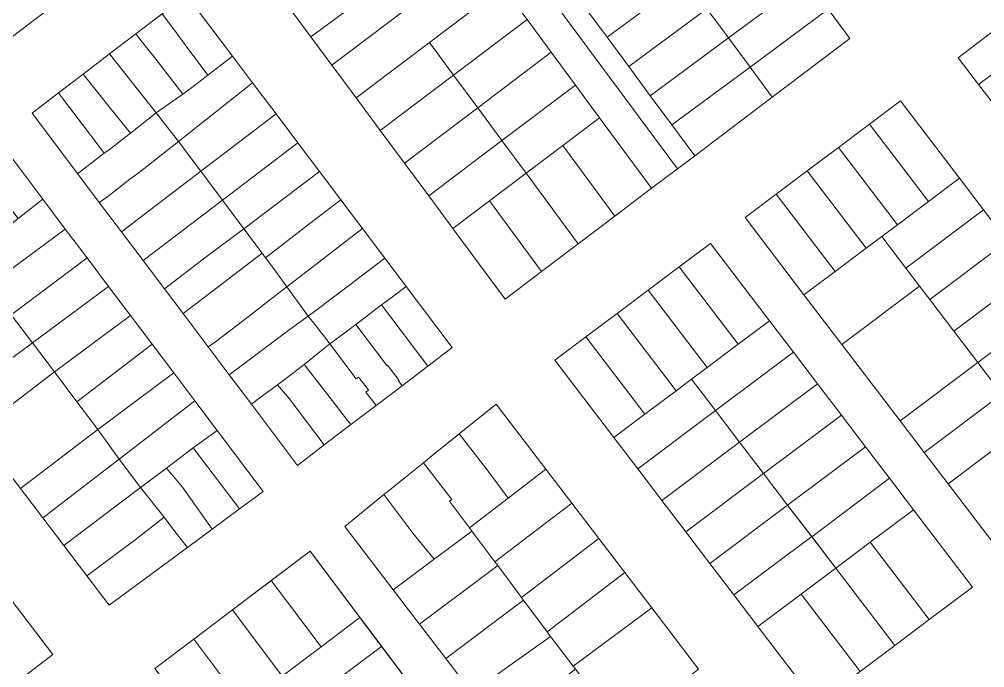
# Model space of a CAD drawing. Header units: metres. Extents: x 3873 to 16340, y -5213 to 3289.
# Drawn here: x 4727.4 to 4995.6, y 1018.1 to 1198.2 of the extents above; entities that cross this region are included whole.
import ezdxf

# ---------------------------------------------------------------- set-up
doc = ezdxf.new("R2010")
doc.units = ezdxf.units.M
doc.layers.add('CONTEXTO-MANZANAS', color=8, linetype='Continuous', lineweight=0, plot=False)
doc.layers.add('CONTEXTO-PARCELAS', color=9, linetype='Continuous', lineweight=0, plot=False)

msp = doc.modelspace()

# ---------------------------------------------------------------- linework, layer by layer
at = {"layer": 'CONTEXTO-MANZANAS'}
for points in [[(4773.94, 1204.82), (4786.66, 1187.95), (4792.25, 1180.54), (4798.78, 1171.88), (4804.81, 1163.88), (4810.85, 1155.88), (4816.78, 1148.01), (4822.78, 1140.04), (4828.97, 1131.82), (4834.91, 1123.98), (4847.69, 1107.01), (4840.91, 1101.85), (4833.75, 1096.42), (4826.6, 1090.95), (4819.56, 1085.6), (4812.16, 1079.95), (4804.72, 1074.29), (4791.91, 1091.29), (4785.75, 1099.45), (4779.91, 1107.2), (4772.91, 1116.48), (4767.78, 1123.29), (4761.81, 1131.2), (4755.81, 1139.17), (4749.66, 1147.32), (4743.63, 1155.32), (4730.97, 1172.1), (4738.35, 1177.76), (4745.16, 1182.95), (4752.5, 1188.54), (4759.85, 1194.13), (4767.1, 1199.66)], [(5001.16, 1170.59), (4993.86, 1180.11), (4988.22, 1187.48), (5010.45, 1204.5)], [(4738.24, 1203.02), (4722.87, 1191.32), (4714.92, 1185.26), (4706.96, 1179.2), (4690.68, 1166.81), (4682.72, 1160.75), (4666.81, 1148.63), (4660.75, 1156.59), (4654.88, 1164.68), (4647.22, 1175.01), (4638.75, 1186.38), (4629.32, 1199.07)], [(4952.12, 1200.94), (4958.13, 1192.82), (4936.58, 1176.55), (4915.03, 1160.28), (4910.25, 1156.67), (4903.07, 1151.24), (4892.87, 1143.53), (4882.69, 1135.85), (4872.52, 1128.16), (4862.35, 1120.48), (4847.87, 1140.04), (4841.15, 1149.12), (4834.43, 1158.21), (4827.71, 1167.29), (4820.98, 1176.38), (4814.27, 1185.45), (4808.44, 1193.33), (4802.62, 1201.2)], [(4972.22, 1175.49), (4988.59, 1154.02), (4995.26, 1145.27), (5001.93, 1136.53), (5008.6, 1127.78), (5015.27, 1119.03), (5021.94, 1110.28), (5028.62, 1101.53), (5044.99, 1080.06), (5032.98, 1071.06), (5023.38, 1063.86), (5013.78, 1056.66), (5001.78, 1047.67), (4985.41, 1069.14), (4978.74, 1077.88), (4972.07, 1086.63), (4955.87, 1107.89), (4945.38, 1121.64), (4929.01, 1143.11), (4937.65, 1149.59), (4946.29, 1156.07), (4954.94, 1162.54), (4963.58, 1169.02), (4972.22, 1175.49)], [(4721.41, 1164.85), (4733.94, 1148.23), (4740.22, 1139.92), (4746.25, 1131.92), (4752.25, 1123.95), (4758.28, 1115.95), (4764.31, 1107.98), (4770.35, 1099.98), (4776.19, 1092.23), (4782.38, 1084.01), (4795.16, 1067.04), (4788.63, 1062.23), (4781, 1056.57), (4774.16, 1051.51), (4752.44, 1035.48), (4746.22, 1043.6), (4739.81, 1052.04), (4733.97, 1059.7), (4727.75, 1067.88), (4715.63, 1083.79)], [(4948.97, 1008.08), (4932.6, 1029.55), (4925.92, 1038.31), (4919.23, 1047.08), (4912.57, 1055.83), (4905.9, 1064.57), (4899.23, 1073.32), (4892.56, 1082.07), (4876.19, 1103.54), (4884.83, 1110.02), (4893.48, 1116.49), (4902.12, 1122.97), (4910.76, 1129.44), (4919.4, 1135.92)], [(4919.4, 1135.92), (4935.77, 1114.45), (4942.44, 1105.7), (4949.11, 1096.95), (4955.78, 1088.21), (4962.44, 1079.48), (4969.12, 1070.71), (4975.81, 1061.94), (4992.18, 1040.47), (4980.18, 1031.47), (4970.58, 1024.27), (4960.97, 1017.07)], [(4662.32, 1119.06), (4678.12, 1098.41), (4685.26, 1089.08), (4692.4, 1079.74), (4699.53, 1070.41), (4706.67, 1061.08), (4713.81, 1051.75), (4720.95, 1042.42), (4736.75, 1021.76), (4726.03, 1013.56), (4715.31, 1005.36), (4704.58, 997.16), (4693.86, 988.95), (4678.06, 1009.6), (4670.4, 1019.63), (4662.72, 1029.66), (4651.42, 1044.43), (4643.75, 1054.46), (4635.84, 1064.81), (4619.43, 1086.25), (4630.15, 1094.45), (4640.87, 1102.65), (4651.6, 1110.86), (4662.32, 1119.06)], [(4853.16, 1011.17), (4845.88, 1020.7), (4838.6, 1030.23), (4831.31, 1039.76), (4817.88, 1057.35), (4828.69, 1066.17), (4829.81, 1067.07), (4834.61, 1070.94), (4839.69, 1075.04), (4842.04, 1076.93), (4849.03, 1082.57), (4849.6, 1083.01), (4859.88, 1091.32)], [(4859.88, 1091.32), (4873.69, 1073.23), (4880.88, 1063.82), (4888.41, 1053.98), (4895.6, 1044.54), (4903.1, 1034.73), (4916.1, 1017.73)], [(4822.21, 941.94), (4816.2, 949.93), (4810.19, 957.92), (4804.17, 965.91), (4798.16, 973.9), (4792.15, 981.89), (4786.14, 989.88), (4780.13, 997.88), (4765.1, 1017.85), (4775.87, 1025.99), (4786.64, 1034.13), (4808.19, 1050.42), (4880.35, 954.51), (4858.79, 938.22), (4852.41, 933.4), (4846.03, 928.58), (4837.25, 921.95), (4822.21, 941.94)]]:
    msp.add_lwpolyline(points, dxfattribs=at)
at = {"layer": 'CONTEXTO-PARCELAS'}
for points in [[(4722.87, 1191.32), (4684.78, 1241.32), (4700.69, 1253.45), (4700.97, 1253.07), (4710.1, 1240.82), (4718.81, 1229.1), (4738.24, 1203.02), (4722.87, 1191.32)], [(4722.87, 1191.32), (4684.78, 1241.32), (4700.69, 1253.45), (4700.97, 1253.07), (4710.1, 1240.82), (4718.81, 1229.1), (4738.24, 1203.02), (4722.87, 1191.32)], [(4866.96, 1225.25), (4872.66, 1217.53), (4878.67, 1209.42), (4884.68, 1201.3), (4890.68, 1193.18), (4896.69, 1185.06), (4902.7, 1176.94), (4908.71, 1168.82), (4915.03, 1160.28), (4910.25, 1156.67), (4862.15, 1221.63), (4866.96, 1225.25)], [(4866.96, 1225.25), (4872.66, 1217.53), (4878.67, 1209.42), (4884.68, 1201.3), (4890.68, 1193.18), (4896.69, 1185.06), (4902.7, 1176.94), (4908.71, 1168.82), (4915.03, 1160.28), (4910.25, 1156.67), (4862.15, 1221.63), (4866.96, 1225.25)], [(4903.07, 1151.24), (4888.62, 1170.82), (4881.91, 1179.91), (4875.2, 1189), (4868.49, 1198.09), (4861.78, 1207.18), (4854.97, 1216.21), (4862.15, 1221.63), (4910.25, 1156.67), (4903.07, 1151.24)], [(4903.07, 1151.24), (4888.62, 1170.82), (4881.91, 1179.91), (4875.2, 1189), (4868.49, 1198.09), (4861.78, 1207.18), (4854.97, 1216.21), (4862.15, 1221.63), (4910.25, 1156.67), (4903.07, 1151.24)], [(4912.39, 1209.24), (4890.68, 1193.18), (4884.68, 1201.3), (4906.38, 1217.36), (4912.39, 1209.24)], [(4912.39, 1209.24), (4890.68, 1193.18), (4884.68, 1201.3), (4906.38, 1217.36), (4912.39, 1209.24)], [(4828.95, 1208.48), (4808.44, 1193.33), (4802.62, 1201.2), (4823.29, 1216.13), (4828.95, 1208.48)], [(4828.95, 1208.48), (4808.44, 1193.33), (4802.62, 1201.2), (4823.29, 1216.13), (4828.95, 1208.48)], [(4814.27, 1185.45), (4834.61, 1200.83), (4854.97, 1216.21), (4861.78, 1207.18), (4841.33, 1191.74), (4820.98, 1176.38), (4814.27, 1185.45)], [(4814.27, 1185.45), (4834.61, 1200.83), (4854.97, 1216.21), (4861.78, 1207.18), (4841.33, 1191.74), (4820.98, 1176.38), (4814.27, 1185.45)], [(4946.11, 1209.06), (4924.4, 1193), (4918.4, 1201.12), (4940.1, 1217.18), (4946.11, 1209.06)], [(4946.11, 1209.06), (4924.4, 1193), (4918.4, 1201.12), (4940.1, 1217.18), (4946.11, 1209.06)], [(4814.27, 1185.45), (4808.44, 1193.33), (4828.95, 1208.48), (4834.61, 1200.83), (4814.27, 1185.45)], [(4814.27, 1185.45), (4808.44, 1193.33), (4828.95, 1208.48), (4834.61, 1200.83), (4814.27, 1185.45)], [(4868.49, 1198.09), (4848.06, 1182.66), (4841.33, 1191.74), (4861.78, 1207.18), (4868.49, 1198.09)], [(4868.49, 1198.09), (4848.06, 1182.66), (4841.33, 1191.74), (4861.78, 1207.18), (4868.49, 1198.09)], [(4918.4, 1201.12), (4896.69, 1185.06), (4890.68, 1193.18), (4912.39, 1209.24), (4918.4, 1201.12)], [(4918.4, 1201.12), (4896.69, 1185.06), (4890.68, 1193.18), (4912.39, 1209.24), (4918.4, 1201.12)], [(4952.12, 1200.94), (4930.41, 1184.88), (4924.4, 1193), (4946.11, 1209.06), (4952.12, 1200.94)], [(4952.12, 1200.94), (4930.41, 1184.88), (4924.4, 1193), (4946.11, 1209.06), (4952.12, 1200.94)], [(4773.25, 1191.48), (4771.53, 1193.76), (4768.85, 1197.35), (4767.1, 1199.66), (4773.94, 1204.82), (4786.66, 1187.95), (4779.81, 1182.67), (4773.25, 1191.48)], [(4773.25, 1191.48), (4771.53, 1193.76), (4768.85, 1197.35), (4767.1, 1199.66), (4773.94, 1204.82), (4786.66, 1187.95), (4779.81, 1182.67), (4773.25, 1191.48)], [(4988.22, 1187.48), (5010.45, 1204.5), (5016.32, 1196.85), (4993.86, 1180.11), (4988.22, 1187.48)], [(4988.22, 1187.48), (5010.45, 1204.5), (5016.32, 1196.85), (4993.86, 1180.11), (4988.22, 1187.48)], [(4767.1, 1199.66), (4768.85, 1197.35), (4771.53, 1193.76), (4773.25, 1191.48), (4779.81, 1182.67), (4776.44, 1180.04), (4772.85, 1177.35), (4764.41, 1188.29), (4761.19, 1192.29), (4759.85, 1194.13), (4767.1, 1199.66)], [(4767.1, 1199.66), (4768.85, 1197.35), (4771.53, 1193.76), (4773.25, 1191.48), (4779.81, 1182.67), (4776.44, 1180.04), (4772.85, 1177.35), (4764.41, 1188.29), (4761.19, 1192.29), (4759.85, 1194.13), (4767.1, 1199.66)], [(4767.1, 1199.66), (4768.85, 1197.35), (4771.53, 1193.76), (4773.25, 1191.48), (4779.81, 1182.67), (4776.44, 1180.04), (4772.85, 1177.35), (4764.41, 1188.29), (4761.19, 1192.29), (4759.85, 1194.13), (4767.1, 1199.66)], [(4924.4, 1193), (4902.7, 1176.94), (4896.69, 1185.06), (4918.4, 1201.12), (4924.4, 1193)], [(4924.4, 1193), (4902.7, 1176.94), (4896.69, 1185.06), (4918.4, 1201.12), (4924.4, 1193)], [(4958.12, 1192.82), (4936.58, 1176.55), (4930.41, 1184.88), (4952.12, 1200.94), (4958.12, 1192.82)], [(4958.12, 1192.82), (4936.58, 1176.55), (4930.41, 1184.88), (4952.12, 1200.94), (4958.12, 1192.82)], [(4875.2, 1189), (4854.78, 1173.58), (4848.06, 1182.66), (4868.49, 1198.09), (4875.2, 1189)], [(4875.2, 1189), (4854.78, 1173.58), (4848.06, 1182.66), (4868.49, 1198.09), (4875.2, 1189)], [(4993.86, 1180.11), (5016.32, 1196.85), (5023.61, 1187.32), (5001.16, 1170.59), (4993.86, 1180.11)], [(4993.86, 1180.11), (5016.32, 1196.85), (5023.61, 1187.32), (5001.16, 1170.59), (4993.86, 1180.11)], [(4765.44, 1172.17), (4752.5, 1188.54), (4759.85, 1194.13), (4761.19, 1192.29), (4764.41, 1188.29), (4772.85, 1177.35), (4765.44, 1172.17)], [(4765.44, 1172.17), (4752.5, 1188.54), (4759.85, 1194.13), (4761.19, 1192.29), (4764.41, 1188.29), (4772.85, 1177.35), (4765.44, 1172.17)], [(4765.44, 1172.17), (4752.5, 1188.54), (4759.85, 1194.13), (4761.19, 1192.29), (4764.41, 1188.29), (4772.85, 1177.35), (4765.44, 1172.17)], [(4820.98, 1176.38), (4841.33, 1191.74), (4848.06, 1182.66), (4827.71, 1167.29), (4820.98, 1176.38)], [(4820.98, 1176.38), (4841.33, 1191.74), (4848.06, 1182.66), (4827.71, 1167.29), (4820.98, 1176.38)], [(4930.41, 1184.88), (4908.71, 1168.82), (4902.7, 1176.94), (4924.4, 1193), (4930.41, 1184.88)], [(4930.41, 1184.88), (4908.71, 1168.82), (4902.7, 1176.94), (4924.4, 1193), (4930.41, 1184.88)], [(4752.5, 1188.54), (4765.44, 1172.17), (4758.28, 1166.54), (4752.06, 1174.35), (4745.16, 1182.95), (4752.5, 1188.54)], [(4752.5, 1188.54), (4765.44, 1172.17), (4758.28, 1166.54), (4752.06, 1174.35), (4745.16, 1182.95), (4752.5, 1188.54)], [(4776.44, 1180.04), (4779.81, 1182.67), (4786.66, 1187.95), (4792.25, 1180.54), (4771.66, 1164.26), (4765.44, 1172.17), (4772.85, 1177.35), (4776.44, 1180.04)], [(4776.44, 1180.04), (4779.81, 1182.67), (4786.66, 1187.95), (4792.25, 1180.54), (4771.66, 1164.26), (4765.44, 1172.17), (4772.85, 1177.35), (4776.44, 1180.04)], [(4881.91, 1179.91), (4861.5, 1164.49), (4854.78, 1173.58), (4875.2, 1189), (4881.91, 1179.91)], [(4881.91, 1179.91), (4861.5, 1164.49), (4854.78, 1173.58), (4875.2, 1189), (4881.91, 1179.91)], [(4740.19, 1175.29), (4738.35, 1177.76), (4745.16, 1182.95), (4752.06, 1174.35), (4758.28, 1166.54), (4754.72, 1163.79), (4752.78, 1162.23), (4751.03, 1161.01), (4749.91, 1162.48), (4745.03, 1168.92), (4740.19, 1175.29)], [(4740.19, 1175.29), (4738.35, 1177.76), (4745.16, 1182.95), (4752.06, 1174.35), (4758.28, 1166.54), (4754.72, 1163.79), (4752.78, 1162.23), (4751.03, 1161.01), (4749.91, 1162.48), (4745.03, 1168.92), (4740.19, 1175.29)], [(4740.19, 1175.29), (4738.35, 1177.76), (4745.16, 1182.95), (4752.06, 1174.35), (4758.28, 1166.54), (4754.72, 1163.79), (4752.78, 1162.23), (4751.03, 1161.01), (4749.91, 1162.48), (4745.03, 1168.92), (4740.19, 1175.29)], [(4827.71, 1167.29), (4848.06, 1182.66), (4854.78, 1173.58), (4834.43, 1158.21), (4827.71, 1167.29)], [(4827.71, 1167.29), (4848.06, 1182.66), (4854.78, 1173.58), (4834.43, 1158.21), (4827.71, 1167.29)], [(4936.58, 1176.55), (4915.03, 1160.28), (4908.71, 1168.82), (4930.41, 1184.88), (4936.58, 1176.55)], [(4936.58, 1176.55), (4915.03, 1160.28), (4908.71, 1168.82), (4930.41, 1184.88), (4936.58, 1176.55)], [(4777.88, 1155.95), (4771.66, 1164.26), (4792.25, 1180.54), (4798.78, 1171.88), (4777.88, 1155.95)], [(4777.88, 1155.95), (4771.66, 1164.26), (4792.25, 1180.54), (4798.78, 1171.88), (4777.88, 1155.95)], [(4777.88, 1155.95), (4771.66, 1164.26), (4792.25, 1180.54), (4798.78, 1171.88), (4777.88, 1155.95)], [(4888.62, 1170.82), (4878.39, 1163.09), (4868.22, 1155.41), (4861.5, 1164.49), (4881.91, 1179.91), (4888.62, 1170.82)], [(4888.62, 1170.82), (4878.39, 1163.09), (4868.22, 1155.41), (4861.5, 1164.49), (4881.91, 1179.91), (4888.62, 1170.82)], [(4730.97, 1172.1), (4738.35, 1177.76), (4740.19, 1175.29), (4745.03, 1168.92), (4749.91, 1162.48), (4751.03, 1161.01), (4750.28, 1160.48), (4744.03, 1155.6), (4743.63, 1155.32), (4730.97, 1172.1)], [(4730.97, 1172.1), (4738.35, 1177.76), (4740.19, 1175.29), (4745.03, 1168.92), (4749.91, 1162.48), (4751.03, 1161.01), (4750.28, 1160.48), (4744.03, 1155.6), (4743.63, 1155.32), (4730.97, 1172.1)], [(4972.22, 1175.49), (4988.59, 1154.02), (4979.95, 1147.55), (4963.58, 1169.02), (4972.22, 1175.49)], [(4972.22, 1175.49), (4988.59, 1154.02), (4979.95, 1147.55), (4963.58, 1169.02), (4972.22, 1175.49)], [(4743.63, 1155.32), (4744.03, 1155.6), (4750.28, 1160.48), (4751.03, 1161.01), (4752.78, 1162.23), (4754.72, 1163.79), (4758.28, 1166.54), (4765.44, 1172.17), (4771.66, 1164.26), (4765.1, 1159.04), (4760.72, 1155.6), (4758.1, 1153.76), (4752.03, 1148.98), (4749.66, 1147.32), (4743.63, 1155.32)], [(4743.63, 1155.32), (4744.03, 1155.6), (4750.28, 1160.48), (4751.03, 1161.01), (4752.78, 1162.23), (4754.72, 1163.79), (4758.28, 1166.54), (4765.44, 1172.17), (4771.66, 1164.26), (4765.1, 1159.04), (4760.72, 1155.6), (4758.1, 1153.76), (4752.03, 1148.98), (4749.66, 1147.32), (4743.63, 1155.32)], [(4743.63, 1155.32), (4744.03, 1155.6), (4750.28, 1160.48), (4751.03, 1161.01), (4752.78, 1162.23), (4754.72, 1163.79), (4758.28, 1166.54), (4765.44, 1172.17), (4771.66, 1164.26), (4765.1, 1159.04), (4760.72, 1155.6), (4758.1, 1153.76), (4752.03, 1148.98), (4749.66, 1147.32), (4743.63, 1155.32)], [(4777.88, 1155.95), (4798.78, 1171.88), (4804.81, 1163.88), (4783.85, 1147.95), (4777.88, 1155.95)], [(4777.88, 1155.95), (4798.78, 1171.88), (4804.81, 1163.88), (4783.85, 1147.95), (4777.88, 1155.95)], [(4834.43, 1158.21), (4854.78, 1173.58), (4861.5, 1164.49), (4841.15, 1149.12), (4834.43, 1158.21)], [(4834.43, 1158.21), (4854.78, 1173.58), (4861.5, 1164.49), (4841.15, 1149.12), (4834.43, 1158.21)], [(4892.87, 1143.53), (4878.39, 1163.09), (4888.62, 1170.82), (4903.07, 1151.24), (4892.87, 1143.53)], [(4892.87, 1143.53), (4878.39, 1163.09), (4888.62, 1170.82), (4903.07, 1151.24), (4892.87, 1143.53)], [(4963.58, 1169.02), (4979.95, 1147.55), (4971.31, 1141.07), (4954.94, 1162.54), (4963.58, 1169.02)], [(4963.58, 1169.02), (4979.95, 1147.55), (4971.31, 1141.07), (4954.94, 1162.54), (4963.58, 1169.02)], [(4727.13, 1142.88), (4714.35, 1159.63), (4721.41, 1164.85), (4733.94, 1148.23), (4727.13, 1142.88)], [(4727.13, 1142.88), (4714.35, 1159.63), (4721.41, 1164.85), (4733.94, 1148.23), (4727.13, 1142.88)], [(4749.66, 1147.32), (4752.03, 1148.98), (4758.1, 1153.76), (4760.72, 1155.6), (4765.1, 1159.04), (4771.66, 1164.26), (4777.88, 1155.95), (4755.81, 1139.17), (4749.66, 1147.32)], [(4749.66, 1147.32), (4752.03, 1148.98), (4758.1, 1153.76), (4760.72, 1155.6), (4765.1, 1159.04), (4771.66, 1164.26), (4777.88, 1155.95), (4755.81, 1139.17), (4749.66, 1147.32)], [(4749.66, 1147.32), (4752.03, 1148.98), (4758.1, 1153.76), (4760.72, 1155.6), (4765.1, 1159.04), (4771.66, 1164.26), (4777.88, 1155.95), (4755.81, 1139.17), (4749.66, 1147.32)], [(4783.85, 1147.95), (4804.81, 1163.88), (4810.85, 1155.88), (4789.81, 1139.98), (4783.85, 1147.95)], [(4783.85, 1147.95), (4804.81, 1163.88), (4810.85, 1155.88), (4789.81, 1139.98), (4783.85, 1147.95)], [(4841.15, 1149.12), (4861.5, 1164.49), (4868.22, 1155.41), (4858.04, 1147.72), (4847.87, 1140.04), (4841.15, 1149.12)], [(4841.15, 1149.12), (4861.5, 1164.49), (4868.22, 1155.41), (4858.04, 1147.72), (4847.87, 1140.04), (4841.15, 1149.12)], [(4882.69, 1135.85), (4868.22, 1155.41), (4878.39, 1163.09), (4892.87, 1143.53), (4882.69, 1135.85)], [(4882.69, 1135.85), (4868.22, 1155.41), (4878.39, 1163.09), (4892.87, 1143.53), (4882.69, 1135.85)], [(4954.94, 1162.54), (4971.31, 1141.07), (4966.99, 1137.83), (4962.66, 1134.59), (4946.29, 1156.07), (4954.94, 1162.54)], [(4954.94, 1162.54), (4971.31, 1141.07), (4966.99, 1137.83), (4962.66, 1134.59), (4946.29, 1156.07), (4954.94, 1162.54)], [(4755.81, 1139.17), (4777.88, 1155.95), (4783.85, 1147.95), (4761.81, 1131.2), (4755.81, 1139.17)], [(4755.81, 1139.17), (4777.88, 1155.95), (4783.85, 1147.95), (4761.81, 1131.2), (4755.81, 1139.17)], [(4795.85, 1131.95), (4794.88, 1133.23), (4789.81, 1139.98), (4810.85, 1155.88), (4816.78, 1148.01), (4806.53, 1140.29), (4795.85, 1131.95)], [(4795.85, 1131.95), (4794.88, 1133.23), (4789.81, 1139.98), (4810.85, 1155.88), (4816.78, 1148.01), (4806.53, 1140.29), (4795.85, 1131.95)], [(4795.85, 1131.95), (4794.88, 1133.23), (4789.81, 1139.98), (4810.85, 1155.88), (4816.78, 1148.01), (4806.53, 1140.29), (4795.85, 1131.95)], [(4946.29, 1156.07), (4962.66, 1134.59), (4954.02, 1128.12), (4937.65, 1149.59), (4946.29, 1156.07)], [(4946.29, 1156.07), (4962.66, 1134.59), (4954.02, 1128.12), (4937.65, 1149.59), (4946.29, 1156.07)], [(4872.52, 1128.16), (4858.04, 1147.72), (4868.22, 1155.41), (4882.69, 1135.85), (4872.52, 1128.16)], [(4872.52, 1128.16), (4858.04, 1147.72), (4868.22, 1155.41), (4882.69, 1135.85), (4872.52, 1128.16)], [(4995.26, 1145.27), (4973.65, 1129.08), (4966.99, 1137.83), (4971.31, 1141.07), (4979.95, 1147.55), (4988.59, 1154.02), (4995.26, 1145.27)], [(4995.26, 1145.27), (4973.65, 1129.08), (4966.99, 1137.83), (4971.31, 1141.07), (4979.95, 1147.55), (4988.59, 1154.02), (4995.26, 1145.27)], [(4995.26, 1145.27), (4973.65, 1129.08), (4966.99, 1137.83), (4971.31, 1141.07), (4979.95, 1147.55), (4988.59, 1154.02), (4995.26, 1145.27)], [(4718.97, 1124.2), (4712.76, 1132.04), (4720.03, 1137.35), (4727.13, 1142.88), (4733.94, 1148.23), (4740.22, 1139.92), (4718.97, 1124.2)], [(4718.97, 1124.2), (4712.76, 1132.04), (4720.03, 1137.35), (4727.13, 1142.88), (4733.94, 1148.23), (4740.22, 1139.92), (4718.97, 1124.2)], [(4767.78, 1123.29), (4761.81, 1131.2), (4783.85, 1147.95), (4789.81, 1139.98), (4779.38, 1132.17), (4767.78, 1123.29)], [(4767.78, 1123.29), (4761.81, 1131.2), (4783.85, 1147.95), (4789.81, 1139.98), (4779.38, 1132.17), (4767.78, 1123.29)], [(4798.72, 1128.1), (4795.85, 1131.95), (4806.53, 1140.29), (4816.78, 1148.01), (4822.78, 1140.04), (4801.75, 1123.85), (4798.72, 1128.1)], [(4798.72, 1128.1), (4795.85, 1131.95), (4806.53, 1140.29), (4816.78, 1148.01), (4822.78, 1140.04), (4801.75, 1123.85), (4798.72, 1128.1)], [(4798.72, 1128.1), (4795.85, 1131.95), (4806.53, 1140.29), (4816.78, 1148.01), (4822.78, 1140.04), (4801.75, 1123.85), (4798.72, 1128.1)], [(4847.87, 1140.04), (4858.04, 1147.72), (4872.52, 1128.16), (4862.35, 1120.48), (4847.87, 1140.04)], [(4847.87, 1140.04), (4858.04, 1147.72), (4872.52, 1128.16), (4862.35, 1120.48), (4847.87, 1140.04)], [(4937.65, 1149.59), (4954.02, 1128.12), (4945.38, 1121.64), (4929.01, 1143.11), (4937.65, 1149.59)], [(4937.65, 1149.59), (4954.02, 1128.12), (4945.38, 1121.64), (4929.01, 1143.11), (4937.65, 1149.59)], [(5001.93, 1136.53), (4980.32, 1120.34), (4977.47, 1124.07), (4973.65, 1129.08), (4995.26, 1145.27), (5001.93, 1136.53)], [(5001.93, 1136.53), (4980.32, 1120.34), (4977.47, 1124.07), (4973.65, 1129.08), (4995.26, 1145.27), (5001.93, 1136.53)], [(5001.93, 1136.53), (4980.32, 1120.34), (4977.47, 1124.07), (4973.65, 1129.08), (4995.26, 1145.27), (5001.93, 1136.53)], [(4718.97, 1124.2), (4740.22, 1139.92), (4746.25, 1131.92), (4725.22, 1116.1), (4718.97, 1124.2)], [(4718.97, 1124.2), (4740.22, 1139.92), (4746.25, 1131.92), (4725.22, 1116.1), (4718.97, 1124.2)], [(4767.78, 1123.29), (4779.38, 1132.17), (4789.81, 1139.98), (4794.88, 1133.23), (4776.38, 1119.1), (4772.91, 1116.48), (4767.78, 1123.29)], [(4767.78, 1123.29), (4779.38, 1132.17), (4789.81, 1139.98), (4794.88, 1133.23), (4776.38, 1119.1), (4772.91, 1116.48), (4767.78, 1123.29)], [(4828.97, 1131.82), (4818.85, 1124.13), (4809.81, 1117.32), (4807.66, 1115.76), (4801.75, 1123.85), (4822.78, 1140.04), (4828.97, 1131.82)], [(4828.97, 1131.82), (4818.85, 1124.13), (4809.81, 1117.32), (4807.66, 1115.76), (4801.75, 1123.85), (4822.78, 1140.04), (4828.97, 1131.82)], [(4828.97, 1131.82), (4818.85, 1124.13), (4809.81, 1117.32), (4807.66, 1115.76), (4801.75, 1123.85), (4822.78, 1140.04), (4828.97, 1131.82)], [(4945.38, 1121.64), (4954.02, 1128.12), (4962.66, 1134.59), (4966.99, 1137.83), (4973.65, 1129.08), (4977.47, 1124.07), (4955.87, 1107.89), (4945.38, 1121.64)], [(4945.38, 1121.64), (4954.02, 1128.12), (4962.66, 1134.59), (4966.99, 1137.83), (4973.65, 1129.08), (4977.47, 1124.07), (4955.87, 1107.89), (4945.38, 1121.64)], [(4945.38, 1121.64), (4954.02, 1128.12), (4962.66, 1134.59), (4966.99, 1137.83), (4973.65, 1129.08), (4977.47, 1124.07), (4955.87, 1107.89), (4945.38, 1121.64)], [(4919.4, 1135.92), (4935.77, 1114.45), (4927.13, 1107.97), (4910.76, 1129.44), (4919.4, 1135.92)], [(4919.4, 1135.92), (4935.77, 1114.45), (4927.13, 1107.97), (4910.76, 1129.44), (4919.4, 1135.92)], [(4919.4, 1135.92), (4935.77, 1114.45), (4927.13, 1107.97), (4910.76, 1129.44), (4919.4, 1135.92)], [(5008.6, 1127.78), (4986.99, 1111.59), (4980.32, 1120.34), (5001.93, 1136.53), (5008.6, 1127.78)], [(5008.6, 1127.78), (4986.99, 1111.59), (4980.32, 1120.34), (5001.93, 1136.53), (5008.6, 1127.78)], [(5008.6, 1127.78), (4986.99, 1111.59), (4980.32, 1120.34), (5001.93, 1136.53), (5008.6, 1127.78)], [(4725.22, 1116.1), (4746.25, 1131.92), (4752.25, 1123.95), (4731.1, 1108.29), (4725.22, 1116.1)], [(4725.22, 1116.1), (4746.25, 1131.92), (4752.25, 1123.95), (4731.1, 1108.29), (4725.22, 1116.1)], [(4776.38, 1119.1), (4794.88, 1133.23), (4795.85, 1131.95), (4798.72, 1128.1), (4801.75, 1123.85), (4796.94, 1120.13), (4792.22, 1116.51), (4781.91, 1108.63), (4779.91, 1107.2), (4772.91, 1116.48), (4776.38, 1119.1)], [(4776.38, 1119.1), (4794.88, 1133.23), (4795.85, 1131.95), (4798.72, 1128.1), (4801.75, 1123.85), (4796.94, 1120.13), (4792.22, 1116.51), (4781.91, 1108.63), (4779.91, 1107.2), (4772.91, 1116.48), (4776.38, 1119.1)], [(4776.38, 1119.1), (4794.88, 1133.23), (4795.85, 1131.95), (4798.72, 1128.1), (4801.75, 1123.85), (4796.94, 1120.13), (4792.22, 1116.51), (4781.91, 1108.63), (4779.91, 1107.2), (4772.91, 1116.48), (4776.38, 1119.1)], [(4834.91, 1123.98), (4831.13, 1121.13), (4828.06, 1118.85), (4822.38, 1114.54), (4820.88, 1113.42), (4818.19, 1111.38), (4813.69, 1108.01), (4811.97, 1110.35), (4811.5, 1110.95), (4810, 1112.85), (4809.6, 1113.35), (4807.66, 1115.76), (4809.81, 1117.32), (4818.85, 1124.13), (4828.97, 1131.82), (4834.91, 1123.98)], [(4834.91, 1123.98), (4831.13, 1121.13), (4828.06, 1118.85), (4822.38, 1114.54), (4820.88, 1113.42), (4818.19, 1111.38), (4813.69, 1108.01), (4811.97, 1110.35), (4811.5, 1110.95), (4810, 1112.85), (4809.6, 1113.35), (4807.66, 1115.76), (4809.81, 1117.32), (4818.85, 1124.13), (4828.97, 1131.82), (4834.91, 1123.98)], [(4834.91, 1123.98), (4831.13, 1121.13), (4828.06, 1118.85), (4822.38, 1114.54), (4820.88, 1113.42), (4818.19, 1111.38), (4813.69, 1108.01), (4811.97, 1110.35), (4811.5, 1110.95), (4810, 1112.85), (4809.6, 1113.35), (4807.66, 1115.76), (4809.81, 1117.32), (4818.85, 1124.13), (4828.97, 1131.82), (4834.91, 1123.98)], [(4910.76, 1129.44), (4927.13, 1107.97), (4918.49, 1101.5), (4902.12, 1122.97), (4910.76, 1129.44)], [(4910.76, 1129.44), (4927.13, 1107.97), (4918.49, 1101.5), (4902.12, 1122.97), (4910.76, 1129.44)], [(5015.27, 1119.03), (4993.66, 1102.84), (4986.99, 1111.59), (5008.6, 1127.78), (5015.27, 1119.03)], [(5015.27, 1119.03), (4993.66, 1102.84), (4986.99, 1111.59), (5008.6, 1127.78), (5015.27, 1119.03)], [(4737.2, 1100.23), (4731.1, 1108.29), (4752.25, 1123.95), (4758.28, 1115.95), (4737.2, 1100.23)], [(4737.2, 1100.23), (4731.1, 1108.29), (4752.25, 1123.95), (4758.28, 1115.95), (4737.2, 1100.23)], [(4785.75, 1099.45), (4779.91, 1107.2), (4781.91, 1108.63), (4792.22, 1116.51), (4796.94, 1120.13), (4801.75, 1123.85), (4807.66, 1115.76), (4804.41, 1113.42), (4797.97, 1108.6), (4785.75, 1099.45)], [(4785.75, 1099.45), (4779.91, 1107.2), (4781.91, 1108.63), (4792.22, 1116.51), (4796.94, 1120.13), (4801.75, 1123.85), (4807.66, 1115.76), (4804.41, 1113.42), (4797.97, 1108.6), (4785.75, 1099.45)], [(4785.75, 1099.45), (4779.91, 1107.2), (4781.91, 1108.63), (4792.22, 1116.51), (4796.94, 1120.13), (4801.75, 1123.85), (4807.66, 1115.76), (4804.41, 1113.42), (4797.97, 1108.6), (4785.75, 1099.45)], [(4840.91, 1101.85), (4828.06, 1118.85), (4831.13, 1121.13), (4834.91, 1123.98), (4847.69, 1107.01), (4840.91, 1101.85)], [(4840.91, 1101.85), (4828.06, 1118.85), (4831.13, 1121.13), (4834.91, 1123.98), (4847.69, 1107.01), (4840.91, 1101.85)], [(4955.87, 1107.89), (4977.47, 1124.07), (4980.32, 1120.34), (4986.99, 1111.59), (4993.66, 1102.84), (4972.07, 1086.63), (4955.87, 1107.89)], [(4955.87, 1107.89), (4977.47, 1124.07), (4980.32, 1120.34), (4986.99, 1111.59), (4993.66, 1102.84), (4972.07, 1086.63), (4955.87, 1107.89)], [(4955.87, 1107.89), (4977.47, 1124.07), (4980.32, 1120.34), (4986.99, 1111.59), (4993.66, 1102.84), (4972.07, 1086.63), (4955.87, 1107.89)], [(4902.12, 1122.97), (4918.49, 1101.5), (4914.17, 1098.26), (4909.84, 1095.02), (4893.48, 1116.49), (4902.12, 1122.97)], [(4902.12, 1122.97), (4918.49, 1101.5), (4914.17, 1098.26), (4909.84, 1095.02), (4893.48, 1116.49), (4902.12, 1122.97)], [(4902.12, 1122.97), (4918.49, 1101.5), (4914.17, 1098.26), (4909.84, 1095.02), (4893.48, 1116.49), (4902.12, 1122.97)], [(4820.88, 1113.42), (4822.38, 1114.54), (4828.06, 1118.85), (4840.91, 1101.85), (4833.75, 1096.42), (4832.78, 1097.73), (4832.97, 1097.88), (4829.72, 1102.13), (4829.53, 1101.98), (4820.88, 1113.42)], [(4820.88, 1113.42), (4822.38, 1114.54), (4828.06, 1118.85), (4840.91, 1101.85), (4833.75, 1096.42), (4832.78, 1097.73), (4832.97, 1097.88), (4829.72, 1102.13), (4829.53, 1101.98), (4820.88, 1113.42)], [(4820.88, 1113.42), (4822.38, 1114.54), (4828.06, 1118.85), (4840.91, 1101.85), (4833.75, 1096.42), (4832.78, 1097.73), (4832.97, 1097.88), (4829.72, 1102.13), (4829.53, 1101.98), (4820.88, 1113.42)], [(5021.94, 1110.28), (5000.34, 1094.09), (4993.66, 1102.84), (5015.27, 1119.03), (5021.94, 1110.28)], [(5021.94, 1110.28), (5000.34, 1094.09), (4993.66, 1102.84), (5015.27, 1119.03), (5021.94, 1110.28)], [(4709.25, 1092.13), (4703.56, 1099.57), (4725.22, 1116.1), (4731.1, 1108.29), (4709.25, 1092.13)], [(4709.25, 1092.13), (4703.56, 1099.57), (4725.22, 1116.1), (4731.1, 1108.29), (4709.25, 1092.13)], [(4737.2, 1100.23), (4758.28, 1115.95), (4764.31, 1107.98), (4743.42, 1091.96), (4737.2, 1100.23)], [(4737.2, 1100.23), (4758.28, 1115.95), (4764.31, 1107.98), (4743.42, 1091.96), (4737.2, 1100.23)], [(4785.75, 1099.45), (4797.97, 1108.6), (4804.41, 1113.42), (4807.66, 1115.76), (4809.6, 1113.35), (4810, 1112.85), (4811.5, 1110.95), (4811.97, 1110.35), (4813.69, 1108.01), (4811.38, 1106.23), (4810.91, 1105.85), (4806.56, 1102.35), (4804.1, 1100.38), (4799.16, 1096.7), (4793.6, 1092.54), (4791.91, 1091.29), (4785.75, 1099.45)], [(4785.75, 1099.45), (4797.97, 1108.6), (4804.41, 1113.42), (4807.66, 1115.76), (4809.6, 1113.35), (4810, 1112.85), (4811.5, 1110.95), (4811.97, 1110.35), (4813.69, 1108.01), (4811.38, 1106.23), (4810.91, 1105.85), (4806.56, 1102.35), (4804.1, 1100.38), (4799.16, 1096.7), (4793.6, 1092.54), (4791.91, 1091.29), (4785.75, 1099.45)], [(4785.75, 1099.45), (4797.97, 1108.6), (4804.41, 1113.42), (4807.66, 1115.76), (4809.6, 1113.35), (4810, 1112.85), (4811.5, 1110.95), (4811.97, 1110.35), (4813.69, 1108.01), (4811.38, 1106.23), (4810.91, 1105.85), (4806.56, 1102.35), (4804.1, 1100.38), (4799.16, 1096.7), (4793.6, 1092.54), (4791.91, 1091.29), (4785.75, 1099.45)], [(4893.48, 1116.49), (4909.84, 1095.02), (4901.2, 1088.55), (4884.83, 1110.02), (4893.48, 1116.49)], [(4893.48, 1116.49), (4909.84, 1095.02), (4901.2, 1088.55), (4884.83, 1110.02), (4893.48, 1116.49)], [(4893.48, 1116.49), (4909.84, 1095.02), (4901.2, 1088.55), (4884.83, 1110.02), (4893.48, 1116.49)], [(4826.6, 1090.95), (4823.72, 1094.6), (4824.41, 1095.29), (4821.66, 1098.82), (4821.03, 1098.32), (4813.69, 1108.01), (4818.19, 1111.38), (4820.88, 1113.42), (4829.53, 1101.98), (4829.72, 1102.13), (4832.97, 1097.88), (4832.78, 1097.73), (4833.75, 1096.42), (4826.6, 1090.95)], [(4826.6, 1090.95), (4823.72, 1094.6), (4824.41, 1095.29), (4821.66, 1098.82), (4821.03, 1098.32), (4813.69, 1108.01), (4818.19, 1111.38), (4820.88, 1113.42), (4829.53, 1101.98), (4829.72, 1102.13), (4832.97, 1097.88), (4832.78, 1097.73), (4833.75, 1096.42), (4826.6, 1090.95)], [(4826.6, 1090.95), (4823.72, 1094.6), (4824.41, 1095.29), (4821.66, 1098.82), (4821.03, 1098.32), (4813.69, 1108.01), (4818.19, 1111.38), (4820.88, 1113.42), (4829.53, 1101.98), (4829.72, 1102.13), (4832.97, 1097.88), (4832.78, 1097.73), (4833.75, 1096.42), (4826.6, 1090.95)], [(4942.44, 1105.7), (4920.83, 1089.51), (4914.17, 1098.26), (4918.49, 1101.5), (4927.13, 1107.97), (4935.77, 1114.45), (4942.44, 1105.7)], [(4942.44, 1105.7), (4920.83, 1089.51), (4914.17, 1098.26), (4918.49, 1101.5), (4927.13, 1107.97), (4935.77, 1114.45), (4942.44, 1105.7)], [(4942.44, 1105.7), (4920.83, 1089.51), (4914.17, 1098.26), (4918.49, 1101.5), (4927.13, 1107.97), (4935.77, 1114.45), (4942.44, 1105.7)], [(4709.25, 1092.13), (4731.1, 1108.29), (4737.2, 1100.23), (4715.63, 1083.79), (4709.25, 1092.13)], [(4709.25, 1092.13), (4731.1, 1108.29), (4737.2, 1100.23), (4715.63, 1083.79), (4709.25, 1092.13)], [(4764.31, 1107.98), (4770.35, 1099.98), (4749.24, 1084.23), (4743.42, 1091.96), (4764.31, 1107.98)], [(4764.31, 1107.98), (4770.35, 1099.98), (4749.24, 1084.23), (4743.42, 1091.96), (4764.31, 1107.98)], [(4824.41, 1095.29), (4823.72, 1094.6), (4826.6, 1090.95), (4819.56, 1085.6), (4818.63, 1086.76), (4813.13, 1093.85), (4806.56, 1102.35), (4810.91, 1105.85), (4811.38, 1106.23), (4813.69, 1108.01), (4821.03, 1098.32), (4821.66, 1098.82), (4824.41, 1095.29)], [(4824.41, 1095.29), (4823.72, 1094.6), (4826.6, 1090.95), (4819.56, 1085.6), (4818.63, 1086.76), (4813.13, 1093.85), (4806.56, 1102.35), (4810.91, 1105.85), (4811.38, 1106.23), (4813.69, 1108.01), (4821.03, 1098.32), (4821.66, 1098.82), (4824.41, 1095.29)], [(4884.83, 1110.02), (4901.2, 1088.55), (4892.56, 1082.07), (4876.19, 1103.54), (4884.83, 1110.02)], [(4884.83, 1110.02), (4901.2, 1088.55), (4892.56, 1082.07), (4876.19, 1103.54), (4884.83, 1110.02)], [(4949.11, 1096.95), (4927.5, 1080.77), (4920.83, 1089.51), (4942.44, 1105.7), (4949.11, 1096.95)], [(4949.11, 1096.95), (4927.5, 1080.77), (4920.83, 1089.51), (4942.44, 1105.7), (4949.11, 1096.95)], [(4949.11, 1096.95), (4927.5, 1080.77), (4920.83, 1089.51), (4942.44, 1105.7), (4949.11, 1096.95)], [(4799.16, 1096.7), (4804.1, 1100.38), (4806.56, 1102.35), (4813.13, 1093.85), (4818.63, 1086.76), (4819.56, 1085.6), (4812.16, 1079.95), (4805.19, 1089.13), (4802.44, 1092.76), (4799.16, 1096.7)], [(4799.16, 1096.7), (4804.1, 1100.38), (4806.56, 1102.35), (4813.13, 1093.85), (4818.63, 1086.76), (4819.56, 1085.6), (4812.16, 1079.95), (4805.19, 1089.13), (4802.44, 1092.76), (4799.16, 1096.7)], [(4972.07, 1086.63), (4993.66, 1102.84), (5000.34, 1094.08), (4978.74, 1077.88), (4972.07, 1086.63)], [(4972.07, 1086.63), (4993.66, 1102.84), (5000.34, 1094.08), (4978.74, 1077.88), (4972.07, 1086.63)], [(4972.07, 1086.63), (4993.66, 1102.84), (5000.34, 1094.08), (4978.74, 1077.88), (4972.07, 1086.63)], [(4715.63, 1083.79), (4737.2, 1100.23), (4743.42, 1091.96), (4749.24, 1084.23), (4727.75, 1067.88), (4715.63, 1083.79)], [(4715.63, 1083.79), (4737.2, 1100.23), (4743.42, 1091.96), (4749.24, 1084.23), (4727.75, 1067.88), (4715.63, 1083.79)], [(4749.24, 1084.23), (4770.35, 1099.98), (4776.19, 1092.23), (4755.13, 1076.01), (4749.24, 1084.23)], [(4749.24, 1084.23), (4770.35, 1099.98), (4776.19, 1092.23), (4755.13, 1076.01), (4749.24, 1084.23)], [(4793.6, 1092.54), (4799.16, 1096.7), (4802.44, 1092.76), (4805.19, 1089.13), (4812.16, 1079.95), (4804.72, 1074.29), (4791.91, 1091.29), (4793.6, 1092.54)], [(4793.6, 1092.54), (4799.16, 1096.7), (4802.44, 1092.76), (4805.19, 1089.13), (4812.16, 1079.95), (4804.72, 1074.29), (4791.91, 1091.29), (4793.6, 1092.54)], [(4892.56, 1082.07), (4901.2, 1088.55), (4909.84, 1095.02), (4914.17, 1098.26), (4920.83, 1089.51), (4899.23, 1073.32), (4892.56, 1082.07)], [(4892.56, 1082.07), (4901.2, 1088.55), (4909.84, 1095.02), (4914.17, 1098.26), (4920.83, 1089.51), (4899.23, 1073.32), (4892.56, 1082.07)], [(4955.78, 1088.21), (4934.17, 1072.02), (4927.5, 1080.77), (4949.11, 1096.95), (4955.78, 1088.21)], [(4955.78, 1088.21), (4934.17, 1072.02), (4927.5, 1080.77), (4949.11, 1096.95), (4955.78, 1088.21)], [(4955.78, 1088.21), (4934.17, 1072.02), (4927.5, 1080.77), (4949.11, 1096.95), (4955.78, 1088.21)], [(4978.74, 1077.88), (5000.34, 1094.08), (5007.01, 1085.33), (4997.41, 1078.13), (4985.41, 1069.14), (4978.74, 1077.88)], [(4978.74, 1077.88), (5000.34, 1094.08), (5007.01, 1085.33), (4997.41, 1078.13), (4985.41, 1069.14), (4978.74, 1077.88)], [(4782.38, 1084.01), (4775.75, 1079.13), (4768.35, 1073.54), (4761.13, 1068.1), (4755.13, 1076.01), (4776.19, 1092.23), (4782.38, 1084.01)], [(4782.38, 1084.01), (4775.75, 1079.13), (4768.35, 1073.54), (4761.13, 1068.1), (4755.13, 1076.01), (4776.19, 1092.23), (4782.38, 1084.01)], [(4863.19, 1065.17), (4857.35, 1073.04), (4849.6, 1083.01), (4859.88, 1091.32), (4873.69, 1073.23), (4863.19, 1065.17)], [(4863.19, 1065.17), (4857.35, 1073.04), (4849.6, 1083.01), (4859.88, 1091.32), (4873.69, 1073.23), (4863.19, 1065.17)], [(4899.23, 1073.32), (4920.83, 1089.51), (4927.5, 1080.77), (4905.9, 1064.57), (4899.23, 1073.32)], [(4899.23, 1073.32), (4920.83, 1089.51), (4927.5, 1080.77), (4905.9, 1064.57), (4899.23, 1073.32)], [(4899.23, 1073.32), (4920.83, 1089.51), (4927.5, 1080.77), (4905.9, 1064.57), (4899.23, 1073.32)], [(4962.44, 1079.48), (4940.84, 1063.27), (4934.17, 1072.02), (4955.78, 1088.21), (4962.44, 1079.48)], [(4962.44, 1079.48), (4940.84, 1063.27), (4934.17, 1072.02), (4955.78, 1088.21), (4962.44, 1079.48)], [(4755.13, 1076.01), (4733.97, 1059.7), (4727.75, 1067.88), (4749.24, 1084.23), (4755.13, 1076.01)], [(4755.13, 1076.01), (4733.97, 1059.7), (4727.75, 1067.88), (4749.24, 1084.23), (4755.13, 1076.01)], [(4788.63, 1062.23), (4775.75, 1079.13), (4782.38, 1084.01), (4795.16, 1067.04), (4788.63, 1062.23)], [(4788.63, 1062.23), (4775.75, 1079.13), (4782.38, 1084.01), (4795.16, 1067.04), (4788.63, 1062.23)], [(4842.04, 1076.93), (4849.03, 1082.57), (4849.6, 1083.01), (4857.35, 1073.04), (4863.19, 1065.17), (4852.5, 1056.92), (4846.97, 1064.32), (4847.53, 1064.79), (4839.69, 1075.04), (4842.04, 1076.93)], [(4842.04, 1076.93), (4849.03, 1082.57), (4849.6, 1083.01), (4857.35, 1073.04), (4863.19, 1065.17), (4852.5, 1056.92), (4846.97, 1064.32), (4847.53, 1064.79), (4839.69, 1075.04), (4842.04, 1076.93)], [(4905.9, 1064.57), (4927.5, 1080.77), (4934.17, 1072.02), (4912.57, 1055.83), (4905.9, 1064.57)], [(4905.9, 1064.57), (4927.5, 1080.77), (4934.17, 1072.02), (4912.57, 1055.83), (4905.9, 1064.57)], [(4781, 1056.57), (4772.72, 1068.2), (4768.35, 1073.54), (4775.75, 1079.13), (4788.63, 1062.23), (4781, 1056.57)], [(4781, 1056.57), (4772.72, 1068.2), (4768.35, 1073.54), (4775.75, 1079.13), (4788.63, 1062.23), (4781, 1056.57)], [(4969.12, 1070.71), (4947.54, 1054.49), (4940.84, 1063.27), (4962.44, 1079.48), (4969.12, 1070.71)], [(4969.12, 1070.71), (4947.54, 1054.49), (4940.84, 1063.27), (4962.44, 1079.48), (4969.12, 1070.71)], [(4969.12, 1070.71), (4947.54, 1054.49), (4940.84, 1063.27), (4962.44, 1079.48), (4969.12, 1070.71)], [(4985.41, 1069.14), (4997.41, 1078.13), (5013.78, 1056.66), (5001.78, 1047.67), (4985.41, 1069.14)], [(4985.41, 1069.14), (4997.41, 1078.13), (5013.78, 1056.66), (5001.78, 1047.67), (4985.41, 1069.14)], [(4733.97, 1059.7), (4755.13, 1076.01), (4761.13, 1068.1), (4739.81, 1052.04), (4733.97, 1059.7)], [(4733.97, 1059.7), (4755.13, 1076.01), (4761.13, 1068.1), (4739.81, 1052.04), (4733.97, 1059.7)], [(4774.16, 1051.51), (4770.63, 1055.88), (4767.72, 1059.88), (4761.13, 1068.1), (4768.35, 1073.54), (4772.72, 1068.2), (4781, 1056.57), (4774.16, 1051.51)], [(4774.16, 1051.51), (4770.63, 1055.88), (4767.72, 1059.88), (4761.13, 1068.1), (4768.35, 1073.54), (4772.72, 1068.2), (4781, 1056.57), (4774.16, 1051.51)], [(4842.63, 1048.2), (4836.78, 1055.45), (4828.69, 1066.17), (4829.81, 1067.07), (4834.61, 1070.94), (4839.69, 1075.04), (4847.53, 1064.79), (4846.97, 1064.32), (4852.5, 1056.92), (4853.16, 1056.04), (4842.63, 1048.2)], [(4842.63, 1048.2), (4836.78, 1055.45), (4828.69, 1066.17), (4829.81, 1067.07), (4834.61, 1070.94), (4839.69, 1075.04), (4847.53, 1064.79), (4846.97, 1064.32), (4852.5, 1056.92), (4853.16, 1056.04), (4842.63, 1048.2)], [(4859.5, 1047.51), (4853.16, 1056.04), (4852.5, 1056.92), (4863.19, 1065.17), (4873.69, 1073.23), (4880.88, 1063.82), (4859.5, 1047.51)], [(4859.5, 1047.51), (4853.16, 1056.04), (4852.5, 1056.92), (4863.19, 1065.17), (4873.69, 1073.23), (4880.88, 1063.82), (4859.5, 1047.51)], [(4859.5, 1047.51), (4853.16, 1056.04), (4852.5, 1056.92), (4863.19, 1065.17), (4873.69, 1073.23), (4880.88, 1063.82), (4859.5, 1047.51)], [(4912.57, 1055.83), (4934.17, 1072.02), (4940.84, 1063.27), (4919.23, 1047.08), (4912.57, 1055.83)], [(4912.57, 1055.83), (4934.17, 1072.02), (4940.84, 1063.27), (4919.23, 1047.08), (4912.57, 1055.83)], [(4954.21, 1045.74), (4947.54, 1054.49), (4969.12, 1070.71), (4975.81, 1061.94), (4963.81, 1052.94), (4954.21, 1045.74)], [(4954.21, 1045.74), (4947.54, 1054.49), (4969.12, 1070.71), (4975.81, 1061.94), (4963.81, 1052.94), (4954.21, 1045.74)], [(4739.81, 1052.04), (4761.13, 1068.1), (4767.72, 1059.88), (4759.66, 1053.57), (4746.22, 1043.6), (4739.81, 1052.04)], [(4739.81, 1052.04), (4761.13, 1068.1), (4767.72, 1059.88), (4759.66, 1053.57), (4746.22, 1043.6), (4739.81, 1052.04)], [(4831.31, 1039.76), (4817.88, 1057.35), (4828.69, 1066.17), (4836.78, 1055.45), (4842.63, 1048.2), (4831.31, 1039.76)], [(4831.31, 1039.76), (4817.88, 1057.35), (4828.69, 1066.17), (4836.78, 1055.45), (4842.63, 1048.2), (4831.31, 1039.76)], [(4866.88, 1037.63), (4860.31, 1046.45), (4859.5, 1047.51), (4880.88, 1063.82), (4888.41, 1053.98), (4866.88, 1037.63)], [(4866.88, 1037.63), (4860.31, 1046.45), (4859.5, 1047.51), (4880.88, 1063.82), (4888.41, 1053.98), (4866.88, 1037.63)], [(4866.88, 1037.63), (4860.31, 1046.45), (4859.5, 1047.51), (4880.88, 1063.82), (4888.41, 1053.98), (4866.88, 1037.63)], [(4919.23, 1047.08), (4940.84, 1063.27), (4947.52, 1054.51), (4925.92, 1038.31), (4919.23, 1047.08)], [(4919.23, 1047.08), (4940.84, 1063.27), (4947.52, 1054.51), (4925.92, 1038.31), (4919.23, 1047.08)], [(4919.23, 1047.08), (4940.84, 1063.27), (4947.52, 1054.51), (4925.92, 1038.31), (4919.23, 1047.08)], [(4980.18, 1031.47), (4963.81, 1052.94), (4975.81, 1061.94), (4992.18, 1040.47), (4980.18, 1031.47)], [(4980.18, 1031.47), (4963.81, 1052.94), (4975.81, 1061.94), (4992.18, 1040.47), (4980.18, 1031.47)], [(4980.18, 1031.47), (4963.81, 1052.94), (4975.81, 1061.94), (4992.18, 1040.47), (4980.18, 1031.47)], [(4752.44, 1035.48), (4746.22, 1043.6), (4759.66, 1053.57), (4767.72, 1059.88), (4770.63, 1055.88), (4774.16, 1051.51), (4752.44, 1035.48)], [(4752.44, 1035.48), (4746.22, 1043.6), (4759.66, 1053.57), (4767.72, 1059.88), (4770.63, 1055.88), (4774.16, 1051.51), (4752.44, 1035.48)], [(4842.63, 1048.2), (4853.16, 1056.04), (4859.5, 1047.51), (4860.31, 1046.45), (4838.6, 1030.23), (4831.31, 1039.76), (4842.63, 1048.2)], [(4842.63, 1048.2), (4853.16, 1056.04), (4859.5, 1047.51), (4860.31, 1046.45), (4838.6, 1030.23), (4831.31, 1039.76), (4842.63, 1048.2)], [(4842.63, 1048.2), (4853.16, 1056.04), (4859.5, 1047.51), (4860.31, 1046.45), (4838.6, 1030.23), (4831.31, 1039.76), (4842.63, 1048.2)], [(4867.5, 1036.82), (4866.88, 1037.63), (4888.41, 1053.98), (4895.6, 1044.54), (4874.03, 1028.04), (4867.5, 1036.82)], [(4867.5, 1036.82), (4866.88, 1037.63), (4888.41, 1053.98), (4895.6, 1044.54), (4874.03, 1028.04), (4867.5, 1036.82)], [(4867.5, 1036.82), (4866.88, 1037.63), (4888.41, 1053.98), (4895.6, 1044.54), (4874.03, 1028.04), (4867.5, 1036.82)], [(4925.92, 1038.31), (4947.52, 1054.51), (4954.21, 1045.74), (4944.6, 1038.54), (4932.6, 1029.55), (4925.92, 1038.31)], [(4925.92, 1038.31), (4947.52, 1054.51), (4954.21, 1045.74), (4944.6, 1038.54), (4932.6, 1029.55), (4925.92, 1038.31)], [(4925.92, 1038.31), (4947.52, 1054.51), (4954.21, 1045.74), (4944.6, 1038.54), (4932.6, 1029.55), (4925.92, 1038.31)], [(4970.58, 1024.27), (4954.21, 1045.74), (4963.81, 1052.94), (4980.18, 1031.47), (4970.58, 1024.27)], [(4970.58, 1024.27), (4954.21, 1045.74), (4963.81, 1052.94), (4980.18, 1031.47), (4970.58, 1024.27)], [(4970.58, 1024.27), (4954.21, 1045.74), (4963.81, 1052.94), (4980.18, 1031.47), (4970.58, 1024.27)], [(4797.42, 1042.28), (4808.19, 1050.42), (4822.02, 1032.04), (4811.24, 1023.89), (4797.42, 1042.28)], [(4797.42, 1042.28), (4808.19, 1050.42), (4822.02, 1032.04), (4811.24, 1023.89), (4797.42, 1042.28)], [(4797.42, 1042.28), (4808.19, 1050.42), (4822.02, 1032.04), (4811.24, 1023.89), (4797.42, 1042.28)], [(4866.88, 1037.63), (4867.5, 1036.82), (4845.88, 1020.7), (4838.6, 1030.23), (4860.31, 1046.45), (4866.88, 1037.63)], [(4866.88, 1037.63), (4867.5, 1036.82), (4845.88, 1020.7), (4838.6, 1030.23), (4860.31, 1046.45), (4866.88, 1037.63)], [(4866.88, 1037.63), (4867.5, 1036.82), (4845.88, 1020.7), (4838.6, 1030.23), (4860.31, 1046.45), (4866.88, 1037.63)], [(4960.97, 1017.07), (4944.6, 1038.54), (4954.21, 1045.74), (4970.58, 1024.27), (4960.97, 1017.07)], [(4960.97, 1017.07), (4944.6, 1038.54), (4954.21, 1045.74), (4970.58, 1024.27), (4960.97, 1017.07)], [(4960.97, 1017.07), (4944.6, 1038.54), (4954.21, 1045.74), (4970.58, 1024.27), (4960.97, 1017.07)], [(4881.31, 1018.48), (4875, 1026.79), (4874.03, 1028.04), (4895.6, 1044.54), (4903.1, 1034.73), (4881.31, 1018.48)], [(4881.31, 1018.48), (4875, 1026.79), (4874.03, 1028.04), (4895.6, 1044.54), (4903.1, 1034.73), (4881.31, 1018.48)], [(4881.31, 1018.48), (4875, 1026.79), (4874.03, 1028.04), (4895.6, 1044.54), (4903.1, 1034.73), (4881.31, 1018.48)], [(4736.75, 1021.76), (4726.03, 1013.56), (4710.23, 1034.21), (4720.95, 1042.42), (4736.75, 1021.76)], [(4736.75, 1021.76), (4726.03, 1013.56), (4710.23, 1034.21), (4720.95, 1042.42), (4736.75, 1021.76)], [(4736.75, 1021.76), (4726.03, 1013.56), (4710.23, 1034.21), (4720.95, 1042.42), (4736.75, 1021.76)], [(4786.64, 1034.13), (4797.42, 1042.28), (4811.24, 1023.89), (4800.47, 1015.75), (4786.64, 1034.13)], [(4786.64, 1034.13), (4797.42, 1042.28), (4811.24, 1023.89), (4800.47, 1015.75), (4786.64, 1034.13)], [(4786.64, 1034.13), (4797.42, 1042.28), (4811.24, 1023.89), (4800.47, 1015.75), (4786.64, 1034.13)], [(4932.6, 1029.55), (4944.6, 1038.54), (4960.97, 1017.07), (4948.97, 1008.08), (4932.6, 1029.55)], [(4932.6, 1029.55), (4944.6, 1038.54), (4960.97, 1017.07), (4948.97, 1008.08), (4932.6, 1029.55)], [(4932.6, 1029.55), (4944.6, 1038.54), (4960.97, 1017.07), (4948.97, 1008.08), (4932.6, 1029.55)], [(4853.16, 1011.17), (4845.88, 1020.7), (4867.5, 1036.82), (4874.03, 1028.04), (4875, 1026.79), (4853.16, 1011.17)], [(4853.16, 1011.17), (4845.88, 1020.7), (4867.5, 1036.82), (4874.03, 1028.04), (4875, 1026.79), (4853.16, 1011.17)], [(4853.16, 1011.17), (4845.88, 1020.7), (4867.5, 1036.82), (4874.03, 1028.04), (4875, 1026.79), (4853.16, 1011.17)], [(4790.9, 1006.01), (4775.87, 1025.99), (4786.64, 1034.13), (4800.47, 1015.75), (4801.67, 1014.15), (4790.9, 1006.01)], [(4790.9, 1006.01), (4775.87, 1025.99), (4786.64, 1034.13), (4800.47, 1015.75), (4801.67, 1014.15), (4790.9, 1006.01)], [(4790.9, 1006.01), (4775.87, 1025.99), (4786.64, 1034.13), (4800.47, 1015.75), (4801.67, 1014.15), (4790.9, 1006.01)], [(4881.94, 1017.67), (4881.31, 1018.48), (4903.1, 1034.73), (4916.1, 1017.73), (4906.63, 1010.42), (4894.53, 1001.1), (4889.19, 1008.1), (4881.94, 1017.67)], [(4881.94, 1017.67), (4881.31, 1018.48), (4903.1, 1034.73), (4916.1, 1017.73), (4906.63, 1010.42), (4894.53, 1001.1), (4889.19, 1008.1), (4881.94, 1017.67)], [(4881.94, 1017.67), (4881.31, 1018.48), (4903.1, 1034.73), (4916.1, 1017.73), (4906.63, 1010.42), (4894.53, 1001.1), (4889.19, 1008.1), (4881.94, 1017.67)], [(4811.24, 1023.89), (4822.02, 1032.04), (4828.04, 1024.03), (4806.46, 1007.79), (4801.67, 1014.15), (4800.47, 1015.75), (4811.24, 1023.89)], [(4811.24, 1023.89), (4822.02, 1032.04), (4828.04, 1024.03), (4806.46, 1007.79), (4801.67, 1014.15), (4800.47, 1015.75), (4811.24, 1023.89)], [(4811.24, 1023.89), (4822.02, 1032.04), (4828.04, 1024.03), (4806.46, 1007.79), (4801.67, 1014.15), (4800.47, 1015.75), (4811.24, 1023.89)], [(4765.1, 1017.85), (4775.87, 1025.99), (4790.9, 1006.01), (4780.13, 997.88), (4765.1, 1017.85)], [(4765.1, 1017.85), (4775.87, 1025.99), (4790.9, 1006.01), (4780.13, 997.88), (4765.1, 1017.85)], [(4765.1, 1017.85), (4775.87, 1025.99), (4790.9, 1006.01), (4780.13, 997.88), (4765.1, 1017.85)], [(4881.31, 1018.48), (4881.94, 1017.67), (4860.44, 1001.6), (4853.16, 1011.17), (4875, 1026.79), (4881.31, 1018.48)], [(4881.31, 1018.48), (4881.94, 1017.67), (4860.44, 1001.6), (4853.16, 1011.17), (4875, 1026.79), (4881.31, 1018.48)], [(4881.31, 1018.48), (4881.94, 1017.67), (4860.44, 1001.6), (4853.16, 1011.17), (4875, 1026.79), (4881.31, 1018.48)], [(4806.46, 1007.79), (4828.04, 1024.03), (4834.05, 1016.04), (4812.47, 999.8), (4807.68, 1006.16), (4806.46, 1007.79)], [(4806.46, 1007.79), (4828.04, 1024.03), (4834.05, 1016.04), (4812.47, 999.8), (4807.68, 1006.16), (4806.46, 1007.79)], [(4806.46, 1007.79), (4828.04, 1024.03), (4834.05, 1016.04), (4812.47, 999.8), (4807.68, 1006.16), (4806.46, 1007.79)]]:
    msp.add_lwpolyline(points, dxfattribs=at)

doc.saveas('drawing.dxf')
